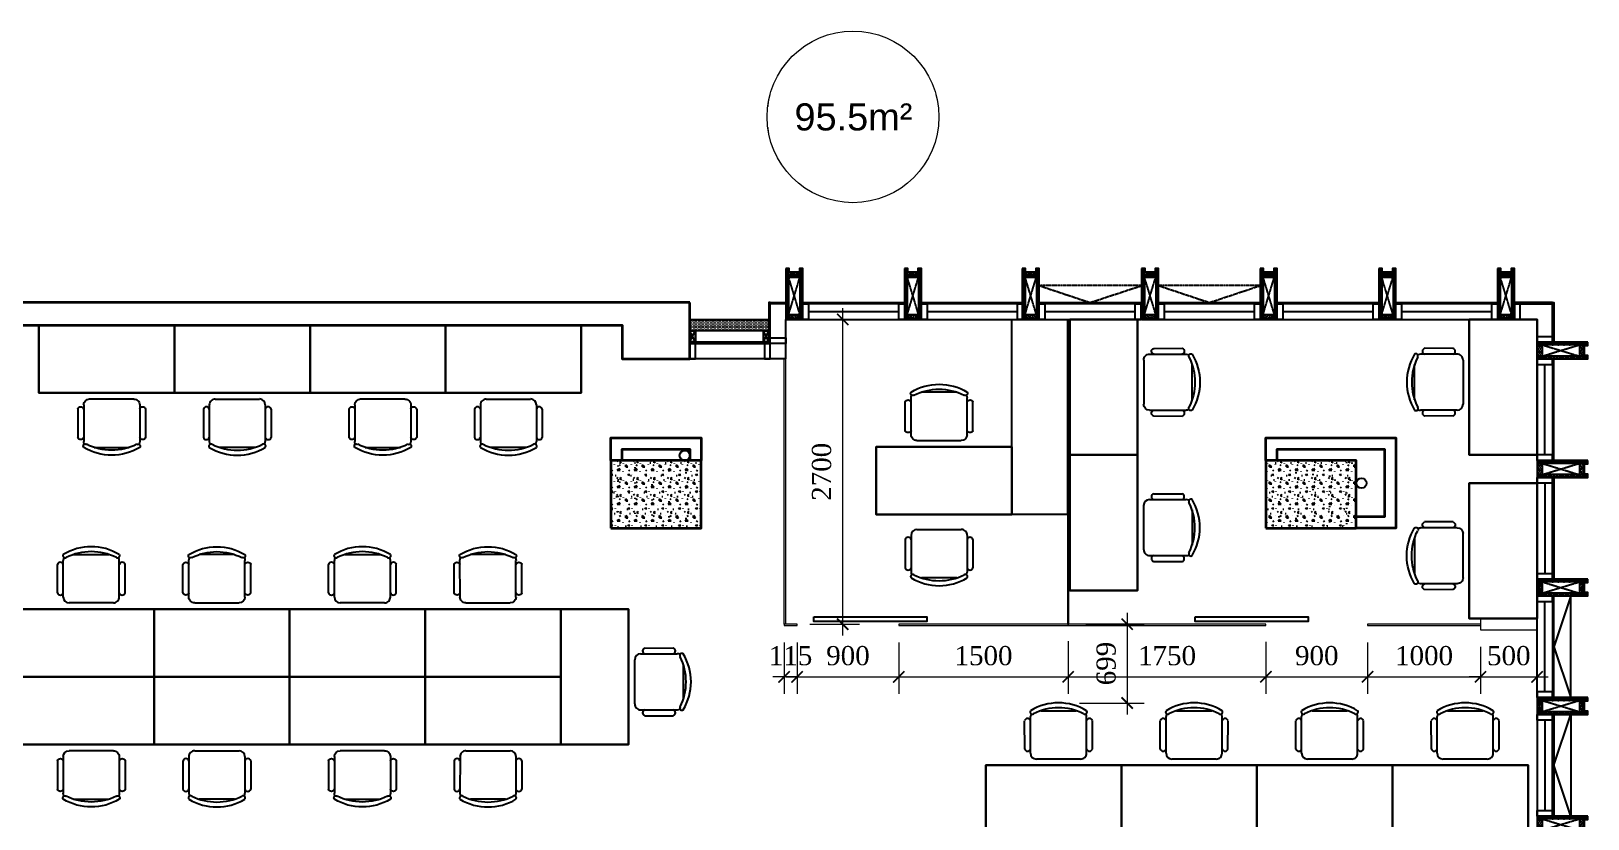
# Model space of a CAD drawing. Header units: inches. Extents: x 762869 to 812151, y -83349 to -58980.
# Drawn here: x 798370 to 812151, y -65959 to -58980 of the extents above; entities that cross this region are included whole.
import ezdxf
from ezdxf.enums import TextEntityAlignment as Align

# ---------------------------------------------------------------- set-up
doc = ezdxf.new("R2010")
doc.units = ezdxf.units.IN
doc.header["$MEASUREMENT"] = 0
doc.set_wipeout_variables(frame=1)
doc.linetypes.add('TBF_CBQCOMPLEX_xref$0$CENTER', pattern=[2, 1.25, -0.25, 0.25, -0.25])
doc.layers.get('Defpoints').update_dxf_attribs({"color": 173})
for name, color, linetype in [('A-Furniture---New', 44, 'Continuous'), ('A-Roo-Area', 61, 'Continuous'), ('A-Wal-Existing', 7, 'Continuous'), ('A-Wal-Hatch', 8, 'Continuous'), ('Net In Mo', 253, 'Continuous')]:
    doc.layers.add(name, color=color, linetype=linetype)
for name, color, linetype, lineweight in [('KTHUOC_TRUC', 111, 'Continuous', 5), ('THAY-1', 254, 'Continuous', 20), ('tuong', 30, 'Continuous', 35)]:
    doc.layers.add(name, color=color, linetype=linetype, lineweight=lineweight)
doc.styles.add('ADP-Title', font='arial.ttf')
doc.styles.add('TUANH', font='times.ttf')
doc.dimstyles.new('T.ANH1-100N', dxfattribs={"dimscale": 100, "dimtxt": 1.7, "dimasz": 1, "dimexe": 1.5, "dimexo": 1.5, "dimgap": 1, "dimtad": 1, "dimdec": 0, "dimdsep": 46, "dimtxsty": 'TUANH', "dimblk": 'ARCHTICK', "dimcen": -2.5, "dimdle": 1, "dimclrd": 96, "dimclre": 96, "dimclrt": 256, "dimadec": 0, "dimazin": 0, "dimtp": 5, "dimtm": 5, "dimtfac": 1, "dimtdec": 0, "dimtix": 1, "dimtmove": 2, "dimatfit": 3, "dimldrblk": 'ARCHTICK', "dimfxl": 1, "dimtolj": 1, "dimlwd": 9, "dimlwe": 9, "dimarcsym": 0})
pattern_1 = [(0, (771683.32, -756891.6), (150, 150), [18.75, -131.25]), (90, (771683.32, -756891.6), (-150, 150), [18.75, -131.25]), (135, (771702.07, -756891.6), (-150, 8e-15), [26.516505, -185.615535]), (0, (771702.07, -756807.22), (150, 150), [18.75, -131.25]), (45, (771711.45, -756816.6), (8e-15, 150), [13.258245, -198.87378]), (135, (771711.45, -756816.6), (-150, 8e-15), [13.258245, -198.87378]), (0, (771758.32, -756769.72), (150, 150), [26.516505, -123.483495]), (45, (771758.32, -756769.72), (8e-15, 150), [18.75, -193.38204]), (135, (771784.84, -756769.72), (-150, 8e-15), [18.75, -193.38204]), (90, (771786.45, -756854.1), (-150, 150), [18.75, -131.25]), (45, (771786.45, -756854.1), (8e-15, 150), [13.258245, -198.87378]), (135, (771795.82, -756844.72), (-150, 8e-15), [13.258245, -198.87378]), (0, (771702.07, -756854.1), (150, 150), [9.375, -125.625]), (0, (771814.57, -756816.6), (150, 150), [9.375, -125.625]), (90, (771767.7, -756797.85), (-150, 150), [9.375, -125.625]), (135, (771786.45, -756882.22), (-150, 8e-15), [13.258245, -198.87378]), (135, (771720.82, -756779.1), (-150, 8e-15), [13.258245, -198.87378]), (45, (771753.64, -756842.38), (8e-15, 150), [13.258245, -198.87378]), (90, (771734.89, -756872.85), (-150, 150), [2.34375, -147.65625]), (90, (771741.92, -756809.57), (-150, 150), [2.34375, -147.65625]), (90, (771812.23, -756783.79), (-150, 150), [2.34375, -147.65625]), (90, (771814.57, -756863.47), (-150, 150), [2.34375, -147.65625])]

# ---------------------------------------------------------------- blocks, each defined once
blk = doc.blocks.new('A$C0FC70C69')
at = {"color": 8}
for p, q in [((-40, 0), (0, 20)), ((-40, 20), (0, 0))]:
    blk.add_line(p, q, dxfattribs=at)
blk.add_lwpolyline([(-40, 0), (0, 0), (0, 20), (-40, 20)], close=True)
blk = doc.blocks.new('A$C76C16808')
h = blk.add_hatch()
h.set_pattern_fill('GENERAL_STIPPLE,_O', color=8, scale=50)
h.set_pattern_definition([(0, (2, 1), (0, 50), [0, -50]), (0, (18, 2), (0, 50), [0, -50]), (0, (9, 13), (0, 50), [0, -50]), (0, (20, 21), (0, 50), [0, -50]), (0, (7, 24), (0, 50), [0, -50]), (0, (11, 36), (0, 50), [0, -50]), (0, (4, 45), (0, 50), [0, -50]), (0, (20, 44), (0, 50), [0, -50]), (0, (32, 46), (0, 50), [0, -50]), (0, (38, 34), (0, 50), [0, -50]), (0, (48, 33), (0, 50), [0, -50]), (0, (48, 15), (0, 50), [0, -50]), (0, (39, 9), (0, 50), [0, -50]), (0, (25, 12), (0, 50), [0, -50]), (0, (34, 21), (0, 50), [0, -50]), (0, (25, 30), (0, 50), [0, -50]), (0, (46, 2), (0, 50), [0, -50])])
h.paths.add_polyline_path([(405, -5), (45, -5), (45, -25), (405, -25)])
h.paths.add_polyline_path([(45, -25), (5, -25), (5, -125), (45, -125)])
h.paths.add_polyline_path([(405, -125), (45, -125), (45, -145), (405, -145)])
h.paths.add_polyline_path([(415, -25), (375, -25), (375, -125), (405, -125), (415, -125)])
at = {"color": 8, "linetype": 'TBF_CBQCOMPLEX_xref$0$CENTER'}
for p, q in [((45, -125), (375, -25)), ((45, -25), (375, -125))]:
    blk.add_line(p, q, dxfattribs=at)
for points in [[(450, -150), (0, -150), (0, 0), (450, 0), (450, -30), (420, -30), (420, -120), (450, -120)], [(446, -146), (4, -146), (4, -4), (446, -4), (446, -26), (416, -26), (416, -124), (446, -124)], [(45, -25), (5, -25), (5, -125), (45, -125)], [(45, -5), (405, -5), (405, -25), (45, -25)], [(45, -145), (405, -145), (405, -125), (45, -125)], [(375, -25), (415, -25), (415, -125), (375, -125)]]:
    blk.add_lwpolyline(points, close=True)
at = {"xscale": -1}
blk.add_blockref('A$C0FC70C69', (5, -25), dxfattribs=at)
at = {"rotation": 180}
blk.add_blockref('A$C0FC70C69', (5, -125), dxfattribs=at)
blk.add_blockref('A$C0FC70C69', (445, -25))
at = {"xscale": -1, "rotation": 180}
blk.add_blockref('A$C0FC70C69', (445, -125), dxfattribs=at)
blk = doc.blocks.new('A$C79855B47')
for p, q in [((0, 0), (0, 900)), ((69, 50), (69, 850))]:
    blk.add_line(p, q)
for points in [[(0, 900), (0, 850), (138, 850), (138, 900)], [(138, 900), (138, 0), (150, 0), (150, 900)], [(0, 50), (0, 0), (138, 0), (138, 50)]]:
    blk.add_lwpolyline(points, close=True)
blk = doc.blocks.new('A$C77B268E5')
at = {"layer": 'A-Wal-Hatch'}
h = blk.add_hatch(dxfattribs=at)
h.set_pattern_fill('DOTS,_O', color=256, scale=200)
h.set_pattern_definition([(0, (0, 0), (6.25, 12.5), [0, -12.5])])
h.paths.add_polyline_path([(0, -200), (700, -200), (700, -100), (0, -100)])
for points in [[(0, -100), (50, -100), (50, 0), (0, 0)], [(700, -100), (650, -100), (650, 0), (700, 0)], [(0, -200), (700, -200), (700, -100), (0, -100)], [(1.5, -98.5), (48.5, -98.5), (48.5, -1.5), (1.5, -1.5)], [(651.5, -98.5), (698.5, -98.5), (698.5, -1.5), (651.5, -1.5)]]:
    blk.add_lwpolyline(points, close=True)
for p, q in [((1.5, -1.5), (48.5, -98.5)), ((48.5, -1.5), (1.5, -98.5)), ((651.5, -1.5), (698.5, -98.5)), ((698.5, -1.5), (651.5, -98.5))]:
    blk.add_line(p, q, dxfattribs=at)
blk = doc.blocks.new('Staff Chair')
for p, q in [((-226, 21), (167, 14)), ((-332, -66), (-337, -318)), ((-279, -30), (-285, -356)), ((218, -39), (212, -365)), ((269, -77), (265, -329)), ((119, -415), (-194, -409))]:
    blk.add_line(p, q)
for centre, radius, start, end in [((-227, -31), 52.2, 88.9573, 178.9573), ((166, -38), 52.2, 358.9573, 88.9573), ((-306, -74), 27.2, 15.2175, 162.6971), ((243, -84), 27.2, 15.2175, 162.6971), ((-311, -311), 27.2, 195.2175, 342.6971), ((-271, -397), 19.1, 56.9298, 215.6473), ((-30, -3), 479, 237.7025, 300.212), ((-233, -357), 52.2, 178.9573, 206.5417), ((-29, 56), 494, 242.1136, 295.8009), ((196, -405), 19.1, 322.2672, 120.9847), ((160, -364), 52.2, 331.3728, 358.9573), ((239, -321), 27.2, 195.2175, 342.6971)]:
    blk.add_arc(centre, radius, start, end)
blk = doc.blocks.new('*U38')
blk.add_lwpolyline([(1200, -600), (0, -600), (0, 0), (1200, 0)], close=True)
blk = doc.blocks.new('group1')
at = {"layer": 'A-Furniture---New'}
blk.add_lwpolyline([(-272318, 54780), (-271118, 54780), (-271118, 55380), (-272318, 55380)], close=True, dxfattribs=at)
blk.add_blockref('*U38', (-272318, 55380), dxfattribs=at)
at = {"layer": 'A-Furniture---New', "xscale": -0.9971098266067174, "yscale": 0.9971098265959881, "zscale": 0.9971098266022766, "rotation": 358.9572583383517}
blk.add_blockref('Staff Chair', (-271704, 54708), dxfattribs=at)
blk = doc.blocks.new('_ArchTick')
at = {"color": 0, "linetype": 'ByBlock', "const_width": 0.15}
blk.add_lwpolyline([(-0.5, -0.5), (0.5, 0.5)], dxfattribs=at)
blk = doc.blocks.new('*D51')
at = {"layer": 'Defpoints', "color": 0, "ltscale": 100, "transparency": 16777216}
for p in [(805151, -64246), (806051, -64246), (806051, -64701)]:
    blk.add_point(p, dxfattribs=at)
at = {"layer": 'KTHUOC_TRUC', "color": 96, "lineweight": 9, "ltscale": 100, "transparency": 16777216}
for p, q in [((805151, -64396), (805151, -64851)), ((806051, -64396), (806051, -64851)), ((805051, -64701), (806151, -64701))]:
    blk.add_line(p, q, dxfattribs=at)
at = {"layer": 'KTHUOC_TRUC', "color": 96, "lineweight": 9, "ltscale": 100, "transparency": 16777216, "xscale": 100, "yscale": 100, "zscale": 100, "rotation": 180}
blk.add_blockref('_ArchTick', (805151, -64701), dxfattribs=at)
at = {"layer": 'KTHUOC_TRUC', "color": 96, "lineweight": 9, "ltscale": 100, "transparency": 16777216, "xscale": 100, "yscale": 100, "zscale": 100}
blk.add_blockref('_ArchTick', (806051, -64701), dxfattribs=at)
at = {"layer": 'KTHUOC_TRUC', "ltscale": 100, "transparency": 16777216, "insert": (805601, -64514), "char_height": 170, "attachment_point": 5, "style": 'TUANH'}
blk.add_mtext('\\A1;900', dxfattribs=at)
blk = doc.blocks.new('*D52')
at = {"layer": 'Defpoints', "color": 0, "ltscale": 100, "transparency": 16777216}
for p in [(805036, -64246), (805151, -64246), (805036, -64701)]:
    blk.add_point(p, dxfattribs=at)
at = {"layer": 'KTHUOC_TRUC', "color": 96, "lineweight": 9, "ltscale": 100, "transparency": 16777216}
for p, q in [((805036, -64396), (805036, -64851)), ((805151, -64396), (805151, -64851)), ((805036, -64701), (804936, -64701)), ((805151, -64701), (805036, -64701)), ((805151, -64701), (805251, -64701))]:
    blk.add_line(p, q, dxfattribs=at)
at = {"layer": 'KTHUOC_TRUC', "color": 96, "lineweight": 9, "ltscale": 100, "transparency": 16777216, "xscale": 100, "yscale": 100, "zscale": 100}
blk.add_blockref('_ArchTick', (805036, -64701), dxfattribs=at)
at = {"layer": 'KTHUOC_TRUC', "color": 96, "lineweight": 9, "ltscale": 100, "transparency": 16777216, "xscale": 100, "yscale": 100, "zscale": 100, "rotation": 180}
blk.add_blockref('_ArchTick', (805151, -64701), dxfattribs=at)
at = {"layer": 'KTHUOC_TRUC', "ltscale": 100, "transparency": 16777216, "insert": (805093, -64514), "char_height": 170, "attachment_point": 5, "style": 'TUANH'}
blk.add_mtext('\\A1;115', dxfattribs=at)
blk = doc.blocks.new('*D53')
at = {"layer": 'Defpoints', "color": 0, "ltscale": 100, "transparency": 16777216}
for p in [(806051, -64246), (807551, -64234), (807551, -64701)]:
    blk.add_point(p, dxfattribs=at)
at = {"layer": 'KTHUOC_TRUC', "color": 96, "lineweight": 9, "ltscale": 100, "transparency": 16777216}
for p, q in [((806051, -64396), (806051, -64851)), ((807551, -64384), (807551, -64851)), ((805951, -64701), (807651, -64701))]:
    blk.add_line(p, q, dxfattribs=at)
at = {"layer": 'KTHUOC_TRUC', "color": 96, "lineweight": 9, "ltscale": 100, "transparency": 16777216, "xscale": 100, "yscale": 100, "zscale": 100, "rotation": 180}
blk.add_blockref('_ArchTick', (806051, -64701), dxfattribs=at)
at = {"layer": 'KTHUOC_TRUC', "color": 96, "lineweight": 9, "ltscale": 100, "transparency": 16777216, "xscale": 100, "yscale": 100, "zscale": 100}
blk.add_blockref('_ArchTick', (807551, -64701), dxfattribs=at)
at = {"layer": 'KTHUOC_TRUC', "ltscale": 100, "transparency": 16777216, "insert": (806801, -64514), "char_height": 170, "attachment_point": 5, "style": 'TUANH'}
blk.add_mtext('\\A1;1500', dxfattribs=at)
blk = doc.blocks.new('*D54')
at = {"layer": 'Defpoints', "color": 0, "ltscale": 100, "transparency": 16777216}
for p in [(809301, -64246), (807551, -64384), (809301, -64701)]:
    blk.add_point(p, dxfattribs=at)
at = {"layer": 'KTHUOC_TRUC', "color": 96, "lineweight": 9, "ltscale": 100, "transparency": 16777216}
for p, q in [((809301, -64396), (809301, -64851)), ((807551, -64534), (807551, -64851)), ((807451, -64701), (809401, -64701))]:
    blk.add_line(p, q, dxfattribs=at)
at = {"layer": 'KTHUOC_TRUC', "color": 96, "lineweight": 9, "ltscale": 100, "transparency": 16777216, "xscale": 100, "yscale": 100, "zscale": 100, "rotation": 180}
blk.add_blockref('_ArchTick', (807551, -64701), dxfattribs=at)
at = {"layer": 'KTHUOC_TRUC', "color": 96, "lineweight": 9, "ltscale": 100, "transparency": 16777216, "xscale": 100, "yscale": 100, "zscale": 100}
blk.add_blockref('_ArchTick', (809301, -64701), dxfattribs=at)
at = {"layer": 'KTHUOC_TRUC', "ltscale": 100, "transparency": 16777216, "insert": (808426, -64514), "char_height": 170, "attachment_point": 5, "style": 'TUANH'}
blk.add_mtext('\\A1;1750', dxfattribs=at)
blk = doc.blocks.new('*D55')
at = {"layer": 'Defpoints', "color": 0, "ltscale": 100, "transparency": 16777216}
for p in [(809301, -64240), (810201, -64246), (810201, -64701)]:
    blk.add_point(p, dxfattribs=at)
at = {"layer": 'KTHUOC_TRUC', "color": 96, "lineweight": 9, "ltscale": 100, "transparency": 16777216}
for p, q in [((809301, -64390), (809301, -64851)), ((810201, -64396), (810201, -64851)), ((809201, -64701), (810301, -64701))]:
    blk.add_line(p, q, dxfattribs=at)
at = {"layer": 'KTHUOC_TRUC', "color": 96, "lineweight": 9, "ltscale": 100, "transparency": 16777216, "xscale": 100, "yscale": 100, "zscale": 100, "rotation": 180}
blk.add_blockref('_ArchTick', (809301, -64701), dxfattribs=at)
at = {"layer": 'KTHUOC_TRUC', "color": 96, "lineweight": 9, "ltscale": 100, "transparency": 16777216, "xscale": 100, "yscale": 100, "zscale": 100}
blk.add_blockref('_ArchTick', (810201, -64701), dxfattribs=at)
at = {"layer": 'KTHUOC_TRUC', "ltscale": 100, "transparency": 16777216, "insert": (809751, -64514), "char_height": 170, "attachment_point": 5, "style": 'TUANH'}
blk.add_mtext('\\A1;900', dxfattribs=at)
blk = doc.blocks.new('*D56')
at = {"layer": 'Defpoints', "color": 0, "ltscale": 100, "transparency": 16777216}
for p in [(811201, -64284), (810201, -64396), (811201, -64701)]:
    blk.add_point(p, dxfattribs=at)
at = {"layer": 'KTHUOC_TRUC', "color": 96, "lineweight": 9, "ltscale": 100, "transparency": 16777216}
for p, q in [((811201, -64434), (811201, -64851)), ((810201, -64546), (810201, -64851)), ((810101, -64701), (811301, -64701))]:
    blk.add_line(p, q, dxfattribs=at)
at = {"layer": 'KTHUOC_TRUC', "color": 96, "lineweight": 9, "ltscale": 100, "transparency": 16777216, "xscale": 100, "yscale": 100, "zscale": 100, "rotation": 180}
blk.add_blockref('_ArchTick', (810201, -64701), dxfattribs=at)
at = {"layer": 'KTHUOC_TRUC', "color": 96, "lineweight": 9, "ltscale": 100, "transparency": 16777216, "xscale": 100, "yscale": 100, "zscale": 100}
blk.add_blockref('_ArchTick', (811201, -64701), dxfattribs=at)
at = {"layer": 'KTHUOC_TRUC', "ltscale": 100, "transparency": 16777216, "insert": (810701, -64514), "char_height": 170, "attachment_point": 5, "style": 'TUANH'}
blk.add_mtext('\\A1;1000', dxfattribs=at)
blk = doc.blocks.new('*D57')
at = {"layer": 'Defpoints', "color": 0, "ltscale": 100, "transparency": 16777216}
for p in [(805112, -61534), (805112, -64234), (805554, -64234)]:
    blk.add_point(p, dxfattribs=at)
at = {"layer": 'KTHUOC_TRUC', "color": 96, "lineweight": 9, "ltscale": 100, "transparency": 16777216}
for p, q in [((805554, -61434), (805554, -64334)), ((805262, -61534), (805704, -61534)), ((805262, -64234), (805704, -64234))]:
    blk.add_line(p, q, dxfattribs=at)
at = {"layer": 'KTHUOC_TRUC', "color": 96, "lineweight": 9, "ltscale": 100, "transparency": 16777216, "xscale": 100, "yscale": 100, "zscale": 100}
for p, rotation in [((805554, -61534), 90), ((805554, -64234), 270)]:
    blk.add_blockref('_ArchTick', p, dxfattribs=dict(at, rotation=rotation))
at = {"layer": 'KTHUOC_TRUC', "ltscale": 100, "transparency": 16777216, "insert": (805368, -62884), "char_height": 170, "attachment_point": 5, "rotation": 90, "style": 'TUANH'}
blk.add_mtext('\\A1;2700', dxfattribs=at)
blk = doc.blocks.new('*D58')
at = {"layer": 'Defpoints', "color": 0, "ltscale": 100, "transparency": 16777216}
for p in [(811201, -64284), (811701, -64284), (811701, -64701)]:
    blk.add_point(p, dxfattribs=at)
at = {"layer": 'KTHUOC_TRUC', "color": 96, "lineweight": 9, "ltscale": 100, "transparency": 16777216}
for p, q in [((811201, -64434), (811201, -64851)), ((811701, -64434), (811701, -64851)), ((811201, -64701), (811101, -64701)), ((811201, -64701), (811701, -64701)), ((811701, -64701), (811801, -64701))]:
    blk.add_line(p, q, dxfattribs=at)
at = {"layer": 'KTHUOC_TRUC', "color": 96, "lineweight": 9, "ltscale": 100, "transparency": 16777216, "xscale": 100, "yscale": 100, "zscale": 100}
blk.add_blockref('_ArchTick', (811201, -64701), dxfattribs=at)
at = {"layer": 'KTHUOC_TRUC', "color": 96, "lineweight": 9, "ltscale": 100, "transparency": 16777216, "xscale": 100, "yscale": 100, "zscale": 100, "rotation": 180}
blk.add_blockref('_ArchTick', (811701, -64701), dxfattribs=at)
at = {"layer": 'KTHUOC_TRUC', "ltscale": 100, "transparency": 16777216, "insert": (811451, -64514), "char_height": 170, "attachment_point": 5, "style": 'TUANH'}
blk.add_mtext('\\A1;500', dxfattribs=at)
blk = doc.blocks.new('AREA')
blk.add_wipeout([(655.4, -9.6), (-94.6, -9.6), (-94.6, 190.4), (655.4, 190.4)])
at = {"color": 61, "style": 'ADP-Title'}
blk.add_attdef('AREA', text='', height=120, dxfattribs=at).set_placement((282.3, 30.4), align=Align.CENTER)
blk = doc.blocks.new('*D62')
at = {"layer": 'Defpoints', "color": 0, "ltscale": 100, "transparency": 16777216}
for p in [(807557, -64234), (807502, -64933), (808073, -64933)]:
    blk.add_point(p, dxfattribs=at)
at = {"layer": 'KTHUOC_TRUC', "color": 96, "lineweight": 9, "ltscale": 100, "transparency": 16777216}
for p, q in [((808073, -64134), (808073, -65033)), ((807707, -64234), (808223, -64234)), ((807652, -64933), (808223, -64933))]:
    blk.add_line(p, q, dxfattribs=at)
at = {"layer": 'KTHUOC_TRUC', "color": 96, "lineweight": 9, "ltscale": 100, "transparency": 16777216, "xscale": 100, "yscale": 100, "zscale": 100}
for p, rotation in [((808073, -64234), 90), ((808073, -64933), 270)]:
    blk.add_blockref('_ArchTick', p, dxfattribs=dict(at, rotation=rotation))
at = {"layer": 'KTHUOC_TRUC', "ltscale": 100, "transparency": 16777216, "insert": (807887, -64583), "char_height": 170, "attachment_point": 5, "rotation": 90, "style": 'TUANH'}
blk.add_mtext('\\A1;699', dxfattribs=at)

msp = doc.modelspace()

# ---------------------------------------------------------------- hatches: boundary and pattern name
h = msp.add_hatch()
h.set_pattern_fill('CONCRETE,_O', color=256, scale=150)
h.set_pattern_definition(pattern_1)
h.paths.add_polyline_path([(803501, -63384.3), (804301, -63384.3), (804301, -62784.3), (803501, -62784.3)])
h = msp.add_hatch()
h.set_pattern_fill('CONCRETE,_O', color=256, scale=150)
h.set_pattern_definition(pattern_1)
h.paths.add_polyline_path([(809301, -63384.3), (810101, -63384.3), (810101, -62784.3), (809301, -62784.3)])

# ---------------------------------------------------------------- linework, layer by layer
for p, q in [((805051, -61884.3), (805051, -61534.3)), ((811501, -61534.3), (811701, -61534.3)), ((811701, -61734.3), (811701, -61534.3)), ((805051, -61884.3), (804201, -61884.3)), ((805051, -61884.3), (804201, -61884.3))]:
    msp.add_line(p, q)
for points in [[(804913, -61746.3), (804913, -61384.3), (804901, -61384.3), (804901, -61746.3)], [(805051, -61396.3), (804913, -61396.3), (804913, -61384.3), (805051, -61384.3)], [(811501, -61396.3), (811839, -61396.3), (811839, -61384.3), (811501, -61384.3)], [(811501, -61534.3), (811551, -61534.3), (811551, -61396.3), (811501, -61396.3)], [(811839, -61734.3), (811839, -61384.3), (811851, -61384.3), (811851, -61734.3)], [(804201, -61746.3), (804901, -61746.3), (804901, -61734.3), (804201, -61734.3)], [(805051, -61696.3), (805051, -61746.3), (804913, -61746.3), (804913, -61696.3)], [(811701, -61734.3), (811701, -61684.3), (811839, -61684.3), (811839, -61734.3)], [(811701, -61734.3), (811701, -61684.3), (811839, -61684.3), (811839, -61734.3)], [(804201, -61884.3), (804251, -61884.3), (804251, -61746.3), (804201, -61746.3)], [(804863, -61884.3), (804913, -61884.3), (804913, -61746.3), (804863, -61746.3)], [(812001, -64884.3), (812001, -63984.3), (811851, -64434.3), (812001, -64884.3)], [(812001, -65034.3), (812001, -65934.3), (811851, -65484.3), (812001, -65034.3)], [(811701, -65934.3), (811701, -65884.3), (811839, -65884.3), (811839, -65934.3)]]:
    msp.add_lwpolyline(points, close=True)
at = {"layer": 'A-Furniture---New'}
for points in [[(807051.8, -63261.6), (807051.8, -61534.3), (807544.8, -61534.3), (807544.8, -63261.6)], [(805299.4, -64169.4), (806299.4, -64169.4), (806299.4, -64209.4), (805299.4, -64209.4)], [(808674.4, -64169.4), (809674.4, -64169.4), (809674.4, -64209.4), (808674.4, -64209.4)]]:
    msp.add_lwpolyline(points, close=True, dxfattribs=at)
at = {"layer": 'A-Wal-Existing'}
for centre in [(804156, -62739.3), (810146, -62984.3)]:
    msp.add_circle(centre, 45, dxfattribs=at)
at = {"layer": 'KTHUOC_TRUC', "ltscale": 100}
for points in [[(807544.8, -61534.3), (807544.8, -64233.9), (807556.8, -64233.9), (807556.8, -61534.3)], [(805036, -64233.9), (805036, -61884.3), (805048, -61884.3), (805048, -64233.9)]]:
    msp.add_lwpolyline(points, close=True, dxfattribs=at)
for points in [[(805151, -64233.9), (805036, -64233.9), (805036, -64245.9), (805151, -64245.9), (805151, -64233.9)], [(809301, -64233.9), (806051, -64233.9), (806051, -64245.9), (809301, -64245.9), (809301, -64233.9)], [(811201, -64233.9), (810201, -64233.9), (810201, -64245.9), (811201, -64245.9)]]:
    msp.add_lwpolyline(points, dxfattribs=at)
at = {"layer": 'Net In Mo', "linetype": 'TBF_CBQCOMPLEX_xref$0$CENTER', "ltscale": 5}
for points in [[(808201, -61234.3), (807294, -61234.3), (807744, -61384.3), (808201, -61234.3)], [(809251, -61234.3), (808351, -61234.3), (808801, -61384.3), (809251, -61234.3)]]:
    msp.add_lwpolyline(points, close=True, dxfattribs=at)
at = {"layer": 'THAY-1'}
msp.add_lwpolyline([(811201, -64283.9), (811701, -64283.9), (811701, -64183.9), (811201, -64183.9)], close=True, dxfattribs=at)
at = {"layer": 'tuong', "color": 6}
for points in [[(804201, -61384.3), (797601, -61384.3), (797601, -61884.3), (798201, -61884.3), (798201, -61584.3), (803601, -61584.3), (803601, -61884.3), (804201, -61884.3)], [(803501, -63384.3), (804301, -63384.3), (804301, -62784.3), (803501, -62784.3)], [(809301, -63384.3), (810101, -63384.3), (810101, -62784.3), (809301, -62784.3)]]:
    msp.add_lwpolyline(points, close=True, dxfattribs=at)
for points in [[(803501, -62784.3), (803501, -62584.3), (804301, -62584.3), (804301, -62784.3)], [(803601, -62784.3), (803601, -62684.3), (804201, -62684.3), (804201, -62784.3)], [(809301, -62784.3), (809301, -62584.3), (810451, -62584.3), (810451, -63384.3), (810101, -63384.3)], [(809401, -62784.3), (809401, -62684.3), (810351, -62684.3), (810351, -63284.3), (810101, -63284.3)]]:
    msp.add_lwpolyline(points, dxfattribs=at)

# ---------------------------------------------------------------- block references
at = {"xscale": -1}
for name, p, rotation in [('A$C76C16808', (805201, -61534.3), 270), ('A$C76C16808', (806251, -61534.3), 270), ('A$C76C16808', (807294, -61534.3), 270), ('A$C76C16808', (808351, -61534.3), 270), ('A$C76C16808', (809401, -61534.3), 270), ('A$C76C16808', (810451, -61534.3), 270), ('A$C76C16808', (811501, -61534.3), 270), ('A$C79855B47', (805201, -61534.3), 270), ('A$C79855B47', (806251, -61534.3), 270), ('A$C79855B47', (807294, -61534.3), 270), ('A$C79855B47', (808351, -61534.3), 270), ('A$C79855B47', (809401, -61534.3), 270), ('A$C79855B47', (810451, -61534.3), 270), ('A$C76C16808', (811701, -61884.3), 180), ('A$C76C16808', (811701, -62934.3), 180), ('A$C79855B47', (811701, -62934.3), 180), ('A$C76C16808', (811701, -63984.3), 180), ('A$C76C16808', (811701, -65034.3), 180), ('A$C79855B47', (811701, -65034.3), 180), ('A$C76C16808', (811701, -66084.3), 180)]:
    msp.add_blockref(name, p, dxfattribs=dict(at, rotation=rotation))
for p in [(811701, -62784.3), (811701, -64884.3)]:
    msp.add_blockref('A$C79855B47', p)
at = {"layer": 'A-Furniture---New'}
for p in [(1070757.3, -116964.3), (1073157.3, -116964.3), (1070576.6, -120080.7), (1072976.6, -120080.7)]:
    msp.add_blockref('group1', p, dxfattribs=at)
at = {"layer": 'A-Furniture---New', "xscale": -1}
for p in [(528520.9, -116964.3), (530920.9, -116964.3)]:
    msp.add_blockref('group1', p, dxfattribs=at)
at = {"layer": 'A-Furniture---New'}
for p, rotation in [((862943.8, 209583.9), 89.99999999999999), ((534733.6, -7881.6), 180), ((756321, -335302.2), 270), ((528340.2, -9320.8), 180), ((530740.2, -9320.8), 180)]:
    msp.add_blockref('group1', p, dxfattribs=dict(at, rotation=rotation))
at = {"layer": 'A-Furniture---New', "xscale": -1}
for p, rotation in [((756321, 209583.9), 270), ((862943.8, -335052.5), 90), ((1070576.6, -9320.8), 180), ((1072976.6, -9320.8), 180), ((858438.4, -336419), 89.99999999999744), ((528340.2, -120080.7), 359.9999999999974), ((530740.2, -120080.7), 359.9999999999974), ((1079139.2, -10704.3), 180), ((1080339.2, -10704.3), 180), ((1081539.2, -10704.3), 180), ((1082739.2, -10704.3), 180)]:
    msp.add_blockref('group1', p, dxfattribs=dict(at, rotation=rotation))
at = {"layer": 'A-Furniture---New', "xscale": 0.9971098266067174, "yscale": 0.9971098266067174, "zscale": 0.9971098266067174, "rotation": 1.04274166164827}
msp.add_blockref('Staff Chair', (806437.7, -63412.1), dxfattribs=at)
at = {"layer": 'A-Roo-Area', "xscale": 2, "yscale": 2, "zscale": 2}
msp.add_blockref('AREA', (805084.7, -59920.7), dxfattribs=at).add_auto_attribs({'AREA': '95.5m²'})
at = {"layer": 'A-Wal-Existing', "xscale": -1, "rotation": 180}
msp.add_blockref('A$C77B268E5', (804201, -61734.3), dxfattribs=at)

# ---------------------------------------------------------------- dimensions: what is measured, and where the dimension line sits
at = {"layer": 'KTHUOC_TRUC', "ltscale": 100}
for base, p1, p2, picture, middle in [((805554.4, -64233.9), (805112.4, -61534.3), (805112.4, -64233.9), '*D57', (805368.2, -62884.1)), ((808073, -64932.8), (807556.8, -64233.9), (807502.4, -64932.8), '*D62', (807886.8, -64583.3))]:
    dim = msp.add_linear_dim(base=base, p1=p1, p2=p2, angle=90, dimstyle='T.ANH1-100N', dxfattribs=at)
    dim.commit()
    dim.dimension.update_dxf_attribs({"geometry": picture, "text_midpoint": middle})
for base, p1, p2, picture, middle in [((805036, -64700.7), (805151, -64245.9), (805036, -64245.9), '*D52', (805093.5, -64514.4)), ((806051, -64700.7), (805151, -64245.9), (806051, -64245.9), '*D51', (805601, -64514.4)), ((807550.8, -64700.7), (806051, -64245.9), (807550.8, -64233.9), '*D53', (806800.9, -64514.4)), ((809301, -64700.7), (807550.8, -64383.9), (809301, -64245.9), '*D54', (808425.9, -64514.4)), ((810201, -64700.7), (809301, -64239.9), (810201, -64245.9), '*D55', (809751, -64514.4)), ((811201, -64700.7), (810201, -64395.9), (811201, -64283.9), '*D56', (810701, -64514.4)), ((811701, -64700.7), (811201, -64283.9), (811701, -64283.9), '*D58', (811451, -64514.4))]:
    dim = msp.add_linear_dim(base=base, p1=p1, p2=p2, dimstyle='T.ANH1-100N', dxfattribs=at)
    dim.commit()
    dim.dimension.update_dxf_attribs({"geometry": picture, "text_midpoint": middle})

# ---------------------------------------------------------------- next in the draw order: linework, layer by layer
msp.add_circle((805645.5, -59739.9), 760.2, dxfattribs=at)

doc.saveas('drawing.dxf')
